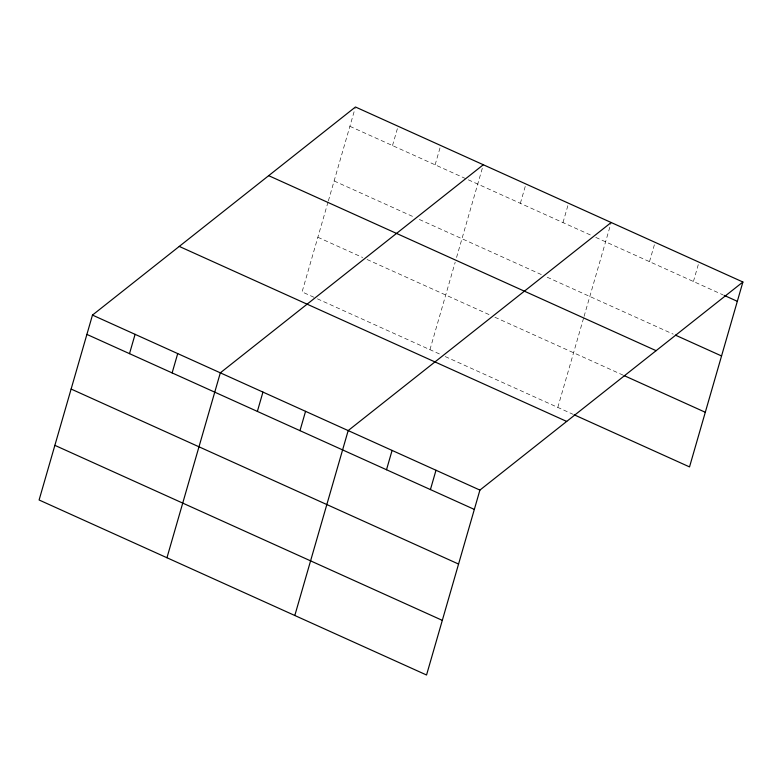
<?xml version="1.0" encoding="UTF-8"?>
<svg xmlns="http://www.w3.org/2000/svg" width="782" height="782" viewBox="0 0 782 782"><rect width="100%" height="100%" fill="white"/><g stroke="black" fill="none" stroke-linecap="round" stroke-linejoin="round"><path stroke-width="0.59" stroke-dasharray="3.91 2.93" d="M328.02 202.079L302.087 291.911L316.299 298.323M328.362 200.906L355.136 108.141M392.505 145.569L398.077 126.254M435.124 164.816L440.696 145.501M429.944 349.662L455.202 262.175M456.551 257.483L482.993 165.892M520.362 203.32L525.934 184.005M562.981 222.577L568.553 203.252M557.801 407.412L583.734 317.58M584.066 316.407L611.172 222.508M649.5 261.657L655.081 242.342M693.419 281.491L698.991 262.175M349.886 126.322L591.388 235.411M595.757 237.386L723.057 294.882M334.11 180.965L413.883 216.995M419.348 219.468L541.74 274.746M547.204 277.219L673.253 334.149M317.863 237.259L362.672 257.503M367.041 259.477L490.519 315.254M494.889 317.228L622.971 375.077M317.394 298.822L440.872 354.598M445.241 356.572L573.167 414.352"/><path stroke-width="1.17" d="M92.471 315.087L39.1 499.991L426.542 675.003L479.913 490.089L742.9 282.009L355.458 106.997L92.471 315.087L479.913 490.089M129.509 353.66L135.09 334.334M172.128 372.906L177.71 353.591M166.957 557.742L220.329 372.838L483.315 164.748M257.366 411.41L262.947 392.085M299.985 430.657L305.557 411.342M294.814 615.493L348.176 430.589L611.172 222.508M386.513 469.747L392.085 450.422M430.423 489.581L435.994 470.256M742.9 282.009L689.529 466.913L574.271 414.851M724.152 295.371L737.328 301.324M675.443 335.146L721.551 355.966M268.676 175.667L656.118 350.678M624.065 375.575L705.305 412.27M179.254 246.418L566.696 421.43M86.89 334.403L474.332 509.414M71.123 389.045L458.565 564.057M54.877 445.349L442.309 620.361"/></g></svg>
